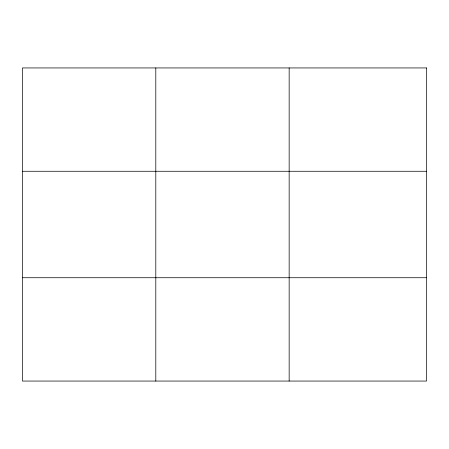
<?xml version="1.0" encoding="UTF-8"?>
<svg xmlns="http://www.w3.org/2000/svg" width="449" height="449" viewBox="0 0 449 449"><rect width="100%" height="100%" fill="white"/><g stroke="black" fill="none" stroke-linecap="round" stroke-linejoin="round"><path stroke-width="0.67" d="M155.803 381.061L155.803 67.939M289.156 381.061L289.156 67.939M22.45 171.271L426.55 171.271M22.45 277.729L426.55 277.729M426.55 67.939L426.55 381.061L22.45 381.061L22.45 67.939L426.55 67.939"/></g></svg>
